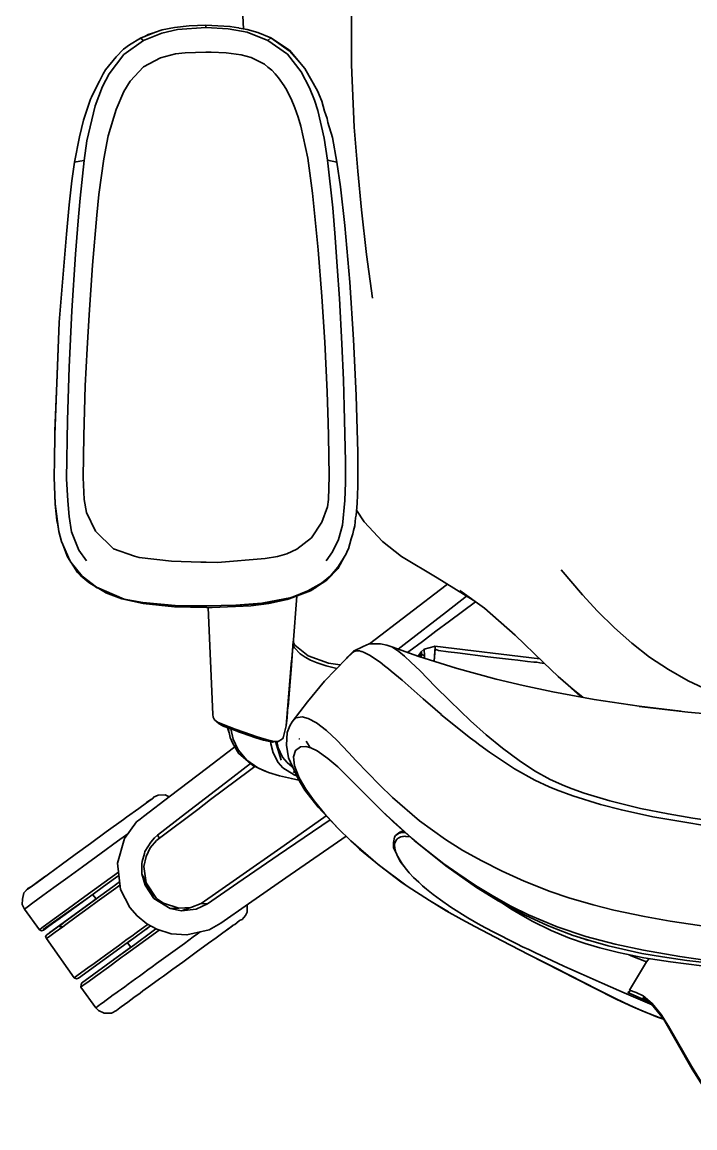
# Model space of a CAD drawing. Header units: inches. Extents: x -346 to 355, y -365 to 370.
# Drawn here: x -345.6 to -110.4, y -279.8 to 106.5 of the extents above; entities that cross this region are included whole.
import ezdxf

# ---------------------------------------------------------------- set-up
doc = ezdxf.new("R2010")
doc.units = ezdxf.units.IN
doc.header["$MEASUREMENT"] = 0
doc.layers.add('Lager 1', color=7, linetype='Continuous')

msp = doc.modelspace()

# ---------------------------------------------------------------- linework, layer by layer
at = {"layer": 'Lager 1', "color": 7, "lineweight": 35}
for points in [[(-268.16, 104.19), (-268.86, 118.03), (-269.09, 128.22), (-268.96, 139.69), (-268.12, 155.91), (-266.32, 171.71), (-264.6, 181.19), (-264.13, 183.68)], [(-218.82, 183.68), (-221.66, 174.8), (-224.93, 161.46), (-226.81, 151.62), (-228.86, 136.01), (-229.82, 124.24), (-230.38, 111.34), (-230.43, 91.6), (-229.45, 69.83), (-228.26, 54.4), (-226.95, 40.89), (-225.15, 25.32), (-223.11, 10.06)], [(-281.41, 104.67), (-291.31, 103.89), (-296.69, 102.65), (-303.13, 100.13)], [(-296.59, 103.86), (-292.28, 104.6), (-287.18, 105.24), (-281.36, 105.46)], [(-281.41, 104.67), (-281.36, 105.46)], [(-259.69, 100.12), (-266.86, 102.98), (-273.58, 104.18), (-281.41, 104.67)], [(-281.36, 105.46), (-272.96, 105.02), (-269.89, 104.49), (-269.79, 104.48), (-269.67, 104.45), (-266.95, 103.98), (-263.18, 102.9), (-258.62, 101.03)], [(-269.67, 104.45), (-269.79, 104.48), (-269.89, 104.49)], [(-308.06, 98.54), (-304.14, 100.93)], [(-299.25, 102.93), (-304.14, 100.93)], [(-303.13, 100.13), (-304.14, 100.93)], [(-300.03, 102.61), (-301.51, 102.19), (-302.64, 101.54)], [(-302.64, 101.54), (-301.51, 102.19), (-300.03, 102.61)], [(-299.25, 102.93), (-296.59, 103.86)], [(-258.62, 101.03), (-259.69, 100.12)], [(-258.62, 101.03), (-252.14, 96.73), (-246.69, 90.36)], [(-246.69, 90.36), (-252.17, 96.49), (-258.62, 101.03)], [(-303.13, 100.13), (-310.04, 95.2), (-315.17, 88.48), (-317.48, 83.98), (-320.02, 77.22), (-322.93, 65.05), (-323.91, 58.19)], [(-312.74, 94.34), (-310.13, 97.02), (-308.06, 98.54)], [(-259.69, 100.12), (-252.76, 95.27), (-248.04, 89.18), (-245.09, 83.61), (-243.35, 79.27), (-242.2, 75.65), (-240.02, 65.93), (-238.83, 58.3)], [(-317.23, 88.45), (-316.37, 89.88), (-312.74, 94.34)], [(-316.97, 58.7), (-315.44, 66.77), (-312.71, 75.99), (-310, 82.22), (-307.82, 85.83), (-303.13, 90.94), (-297.18, 94.08), (-291.96, 95.43), (-288.56, 95.79), (-281.4, 96.05)], [(-245.72, 58.93), (-248.17, 70.14), (-249.13, 73.34), (-250.25, 76.59), (-251.54, 79.72), (-252.29, 81.28), (-253.05, 82.79), (-253.95, 84.26), (-255.92, 87.1), (-257.1, 88.43), (-258.31, 89.69), (-259.63, 90.78), (-260.9, 91.88), (-265.45, 94.12), (-269, 95.13), (-274.19, 95.84), (-279.47, 96.02), (-281.4, 96.05)], [(-246.69, 90.36), (-242.3, 82.48), (-240.84, 78.95)], [(-321.66, 79.62), (-317.23, 88.45)], [(-318.53, 85.85), (-319.11, 84.82), (-321.35, 80.33), (-321.44, 80.05)], [(-325.49, 66.46), (-324.08, 72.31), (-321.66, 79.62)], [(-240.84, 78.95), (-239.82, 75.44), (-238.97, 72.83), (-238.65, 71.42), (-237.12, 66.15), (-235.52, 57.63)], [(-238.65, 71.42), (-238.97, 72.83), (-239.82, 75.44)], [(-327.21, 57.54), (-325.49, 66.46)], [(-323.91, 58.19), (-325.26, 45.05), (-325.77, 39.76), (-325.98, 37.09), (-326.93, 25.41), (-328.18, 5.7), (-329.11, -13.98), (-329.67, -32.51), (-330.03, -53.05), (-329.63, -60.78)], [(-323.91, 58.19), (-325.41, 57.92), (-327.21, 57.54)], [(-323.87, -60.33), (-324.27, -52.62), (-324.03, -38.02), (-323.48, -20.59), (-322.86, -7.46), (-322.18, 4.28), (-320.96, 21.61), (-319.43, 39.1), (-318.7, 46.3), (-316.97, 58.7)], [(-245.72, 58.93), (-244.04, 46.8), (-242.1, 27), (-240.82, 10.66), (-239.79, -5.28), (-238.95, -22.65), (-238.57, -33.54), (-238.42, -37.99), (-238.21, -52.08), (-238.52, -60.23)], [(-238.83, 58.3), (-235.52, 57.63)], [(-232.82, -60.67), (-232.53, -54.35), (-232.5, -46.95), (-232.95, -27.8), (-233.25, -18.46), (-233.8, -5.91), (-234.64, 9.97), (-235.4, 21.11), (-236.16, 31.22), (-236.98, 41.67), (-238.83, 58.3)], [(-329.14, 42.68), (-328.14, 51.1), (-327.21, 57.54)], [(-235.52, 57.63), (-234.26, 48.95), (-232.76, 35.47), (-231.01, 15.61), (-229.69, -4.33), (-228.8, -23.9), (-228.25, -43.84), (-228.17, -55.56), (-228.45, -61.71)], [(-329.14, 42.68), (-330.03, 32.38), (-332.6, 1.68)], [(-334.34, -52.46), (-334.24, -46.46), (-334.11, -37.87), (-334.09, -36.35), (-333.38, -16.77), (-332.6, 1.68)], [(-332.6, 1.68), (-334.1, -37.68)], [(-334.34, -52.46), (-333.98, -61.83)], [(-334.08, -61.85), (-334.34, -52.46)], [(-329.63, -60.78), (-329.18, -66.16), (-328.28, -71.53), (-325.77, -78), (-323.05, -81.76)], [(-306.28, -80.09), (-313.6, -77.52), (-319.91, -71.28), (-323.12, -64.85), (-323.87, -60.33)], [(-249.51, -77.64), (-244.46, -73.63), (-240.77, -68.25), (-238.86, -62.85), (-238.52, -60.23)], [(-239.33, -81.66), (-237.04, -78.58), (-234.97, -74.21), (-233.62, -69.19), (-232.82, -60.67)], [(-228.45, -61.71), (-228.82, -65.75), (-228.98, -66.7), (-229.28, -69.43), (-229.74, -71.16), (-229.93, -72.27), (-230.5, -73.98), (-231.45, -77.54), (-232.02, -78.61), (-232.05, -78.72)], [(-334.08, -61.85), (-333.98, -61.83)], [(-332.78, -71.45), (-333.1, -69.09), (-333.4, -67.58), (-333.62, -65.25), (-334.08, -61.85)], [(-332.78, -71.45), (-333.98, -61.83)], [(-333.62, -65.25), (-333.4, -67.58), (-333.1, -69.09)], [(-187.91, -95.45), (-200.54, -87.59), (-212.94, -80.19), (-219.62, -74.99), (-225.96, -68.08), (-228.66, -63.95)], [(-229.74, -71.16), (-229.28, -69.43), (-228.98, -66.7)], [(-328.94, -81.59), (-331.8, -74.97), (-332.78, -71.45)], [(-332.25, -73.35), (-332.15, -73.82), (-332.01, -74.21)], [(-332.01, -74.21), (-332.15, -73.82), (-332.25, -73.35)], [(-331.35, -76), (-329.76, -80.34), (-328.95, -81.56)], [(-328.95, -81.56), (-329.76, -80.34), (-331.35, -76)], [(-232.02, -78.61), (-231.45, -77.54), (-230.5, -73.98)], [(-306.28, -80.09), (-304.69, -80.53), (-293.32, -81.8), (-283.05, -82.16), (-281.19, -82.16)], [(-281.19, -82.16), (-277.26, -82.25), (-260.66, -80.91), (-256.3, -80.2)], [(-249.51, -77.64), (-253.07, -79.3), (-256.3, -80.2)], [(-242.31, -90.58), (-239.03, -88.42), (-235.14, -84.34), (-234.34, -82.95), (-232.83, -80.13)], [(-232.05, -78.72), (-232.47, -79.54), (-235.17, -83.95)], [(-324.57, -87.03), (-328.59, -82.16), (-328.94, -81.59)], [(-328.44, -82.34), (-326.17, -85.77), (-325.09, -87)], [(-325.09, -87), (-326.32, -84.92)], [(-235.17, -83.95), (-237.8, -86.94)], [(-157.14, -84.79), (-149.66, -93.62), (-144.38, -99.34), (-138.47, -105.16), (-132.49, -110.43), (-126.2, -115.31), (-119.62, -119.71), (-112.73, -123.63), (-103.8, -127.8), (-94.4, -131.15), (-86.72, -133.32), (-78.95, -135.05), (-67.38, -136.97), (-52.37, -138.42)], [(-325.09, -87), (-322.3, -89.33), (-319.81, -90.81)], [(-315.45, -92.72), (-319.61, -90.97), (-324.57, -87.03)], [(-313.45, -93.63), (-319.57, -90.86), (-324.57, -87.03)], [(-237.8, -86.94), (-240.91, -89.46)], [(-319.37, -91.06), (-316.47, -92.78), (-316.32, -92.84)], [(-252.97, -95.22), (-252.27, -95.03), (-244.73, -92.17), (-243.65, -91.46)], [(-240.91, -89.46), (-243.21, -91.29), (-251.45, -94.49)], [(-251.45, -94.49), (-245.64, -92.18), (-240.91, -89.46)], [(-224.11, -110.68), (-197.32, -90.22)], [(-197.32, -90.22), (-196.87, -89.88)], [(-192.58, -92.11), (-183.96, -98.28), (-173.21, -107.72), (-163.26, -117.25), (-158.21, -122.07)], [(-316.32, -92.84), (-313.89, -93.43)], [(-316.32, -92.84), (-310.68, -94.93)], [(-303.38, -96.21), (-309.85, -95.09), (-313.45, -93.63)], [(-310.68, -94.93), (-303.25, -96.64), (-292.29, -97.75), (-281.17, -98.05)], [(-285.15, -97.42), (-290.8, -97.44), (-303.38, -96.21)], [(-281.17, -98.05), (-279.15, -98.02), (-265.58, -97.38), (-259.32, -96.59), (-252.97, -95.22)], [(-251.45, -94.49), (-261.86, -96.73), (-270.87, -97.22)], [(-270.87, -97.22), (-261.83, -96.51), (-251.45, -94.49)], [(-253.01, -136.97), (-251.16, -114.44), (-250.87, -110.77), (-249.56, -94)], [(-252.97, -95.22), (-251.47, -94.5)], [(-190.22, -94.02), (-197.27, -99.47), (-212.06, -110.91), (-214.14, -112.53)], [(-210.85, -113.71), (-210.38, -113.36), (-205.65, -109.84), (-200.93, -106.31), (-196.17, -102.77), (-187.12, -96.02)], [(-281.14, -97.4), (-285.15, -97.42)], [(-281.18, -97.4), (-281.17, -98.05)], [(-270.87, -97.22), (-281.14, -97.4)], [(-280.5, -98.04), (-278.88, -135.34), (-278.75, -136.36), (-278.38, -137.21)], [(-250.78, -109.72), (-251.4, -118.28)], [(-250.33, -112.13), (-250.89, -111.26)], [(-250.81, -110.07), (-250.22, -111.22), (-245.59, -114.89), (-238.5, -117.43), (-234.39, -118.09)], [(-229.69, -113.32), (-226.36, -111.59), (-224.28, -110.69), (-221.21, -110.65), (-220.3, -110.66), (-218.06, -111.22), (-216.33, -111.75)], [(-216.33, -111.75), (-206.88, -115.12), (-193.82, -119.25)], [(-216.33, -111.75), (-213.87, -113.41), (-211.95, -115.06), (-209.74, -117.06), (-206.46, -120.17), (-201.15, -125.57), (-196.06, -130.64), (-188.84, -137.59), (-183.31, -142.5), (-177.62, -147.19), (-171.79, -151.49), (-166.41, -155.02), (-160.94, -158.06), (-155.96, -160.33), (-153.26, -161.37), (-149.13, -162.88), (-140.07, -165.6), (-129.43, -168.18), (-119.76, -170.13), (-111.1, -171.62), (-98.14, -173.45), (-93.28, -174.02)], [(-201.52, -111.64), (-204.99, -112.54)], [(-201.59, -116.79), (-201.25, -113.28), (-201.23, -111.97)], [(-201.27, -111.46), (-201.51, -111.64), (-201.51, -111.64), (-201.22, -111.57), (-201.23, -111.89)], [(-164.58, -115.99), (-201.27, -111.46)], [(-201.26, -111.58), (-201.27, -111.46)], [(-201.23, -111.89), (-201.23, -111.97)], [(-201.16, -112.56), (-201.23, -111.89)], [(-251.4, -118.28), (-251.17, -114.61)], [(-251.18, -137.9), (-245.84, -130.94), (-239.86, -123.79), (-232.18, -115.79)], [(-246.6, -115.35), (-248.33, -114.14), (-250.33, -112.13)], [(-242.42, -117.39), (-244.73, -116.45), (-246.6, -115.35)], [(-229.47, -113.38), (-231.45, -115.12), (-231.78, -115.39), (-232.18, -115.79)], [(-231.79, -115.4), (-229.69, -113.32)], [(-229.69, -113.32), (-229.47, -113.38)], [(-229.47, -113.38), (-229.11, -113.24), (-228.93, -113.2), (-228.54, -113.15), (-228.33, -113.14), (-227.69, -113.2), (-227.01, -113.35), (-226.77, -113.42), (-226.29, -113.57), (-223.95, -114.74), (-221.02, -116.73)], [(-206.88, -115.12), (-205.94, -113.73)], [(-204.99, -112.54), (-206.12, -113.5)], [(-206.12, -113.5), (-205.94, -113.73)], [(-205.94, -113.73), (-206.1, -115.37)], [(-205.94, -113.73), (-205.9, -114.42), (-204.88, -114.9)], [(-204.88, -114.9), (-204.99, -112.54)], [(-204.88, -114.9), (-204.97, -115.73)], [(-201.57, -116.8), (-201.16, -112.56)], [(-162.97, -117.53), (-164.56, -117.35), (-165.63, -117.16), (-166.72, -117.1), (-168.91, -116.85), (-172.25, -116.46), (-174.52, -116.19), (-179.75, -115.57), (-180.75, -115.45), (-181.77, -115.32), (-182.79, -115.2), (-193.37, -113.89), (-196.68, -113.47), (-200.05, -113.04), (-201.16, -112.56)], [(-253.24, -139.39), (-251.43, -116.38)], [(-252.75, -134.24), (-251.29, -116.04)], [(-252, -125.43), (-251.4, -118.28)], [(-251.52, -118.92), (-252, -125.43)], [(-251.66, -121.33), (-251.41, -117.51)], [(-235.54, -119.3), (-239.23, -118.43), (-242.42, -117.39)], [(-105.68, -174.39), (-115.29, -172.81), (-125.15, -171.11), (-136.08, -168.71), (-143.38, -166.85), (-153.09, -163.82), (-158.78, -161.71), (-161.34, -160.65), (-166.39, -158.33), (-173.4, -154.38), (-182.23, -148.53), (-185.56, -146.1), (-187.17, -144.88), (-188.82, -143.64), (-199.19, -135.38), (-198.96, -135.44), (-199.39, -135.01), (-201.14, -133.56), (-205.42, -129.86), (-212.72, -123.44), (-216.53, -120.23), (-217.54, -119.4), (-218.84, -118.38), (-220.41, -117.16), (-221.02, -116.73)], [(-194.36, -119.1), (-179.83, -122.99), (-170.39, -125.22), (-160.1, -127.45), (-145.59, -130.12), (-129.87, -132.51), (-115.36, -134.28)], [(-150.26, -129.26), (-158.21, -122.07)], [(-158.21, -122.07), (-152.98, -126.64), (-149.56, -129.39)], [(-252, -125.43), (-252.62, -132.7)], [(-252.97, -136.58), (-252.75, -134.24)], [(-129.84, -132.55), (-112.89, -134.58), (-94.6, -136.26), (-74.91, -137.54), (-53.73, -138.4), (-36.94, -138.73), (-25.15, -138.81)], [(-277.27, -138.09), (-278.38, -137.21)], [(-278.38, -137.21), (-276.72, -138.63), (-275.66, -139.24), (-275.27, -139.42), (-274.64, -139.68), (-272.04, -140.65), (-271.01, -141.02), (-269.91, -141.41), (-268.58, -141.88)], [(-274.2, -139.3), (-277.27, -138.09)], [(-277.27, -138.09), (-275.34, -138.93)], [(-265.44, -142.55), (-271.08, -140.54), (-275.34, -138.93)], [(-274.2, -139.3), (-275.34, -138.93)], [(-253.24, -139.39), (-252.97, -136.58)], [(-235.2, -175.07), (-242.09, -167.81), (-246.71, -161.88), (-249.12, -157.9), (-252.47, -150.58), (-253.21, -146.05), (-252.91, -141.7), (-251.99, -139.38), (-251.18, -137.9)], [(-251.18, -137.9), (-249.77, -136.61), (-247.62, -136.18), (-245.58, -136.76)], [(-245.58, -136.76), (-242.72, -138.32), (-239.19, -141.02), (-235.58, -144.41), (-231.48, -148.62), (-228.77, -151.53), (-220.7, -159.93), (-216.12, -164.39), (-206.66, -172.51), (-197.61, -179.08), (-191.51, -182.9), (-184.92, -186.55), (-177.8, -190.12), (-170.07, -193.62), (-161.03, -197.18), (-154.4, -199.43), (-145.96, -201.89), (-138.68, -203.7), (-128.06, -205.95), (-119, -207.6), (-105.58, -209.6)], [(-263.41, -143.14), (-268.59, -141.39), (-274.2, -139.3)], [(-273.18, -141.84), (-273.75, -140.01)], [(-259.44, -155.71), (-261.48, -154.88), (-264.89, -153.2), (-269.89, -148.94), (-271.93, -145.53), (-272.8, -143.48), (-273.6, -140.07)], [(-259.44, -155.71), (-263.13, -154.02), (-266.98, -151.37), (-270, -147.68), (-271.82, -143.96), (-272.64, -140.42)], [(-268.58, -141.88), (-263.82, -143.54)], [(-263.82, -143.54), (-264.09, -143.38), (-266.48, -142.6)], [(-262.53, -143.49), (-265.44, -142.55)], [(-253.24, -139.39), (-254.35, -143.54), (-254.58, -143.85), (-256.12, -144.84), (-257.33, -144.85), (-257.33, -144.85), (-257.48, -144.85), (-260.25, -144.17)], [(-281.14, -154.21), (-271.69, -147), (-271.25, -146.67)], [(-263.82, -143.54), (-261.23, -144.33)], [(-261.24, -144.32), (-261.5, -144.19), (-261.89, -144.07), (-263.82, -143.54)], [(-260.25, -144.17), (-263.41, -143.14)], [(-263.41, -143.14), (-262.53, -143.49)], [(-262.53, -143.49), (-260.25, -144.17)], [(-261.23, -144.33), (-260.65, -144.45), (-258.03, -145.03)], [(-250.53, -156.5), (-254.4, -154.03), (-256.06, -152.13), (-257.82, -148.73), (-258.6, -145.62), (-258.67, -144.89)], [(-258.03, -145.03), (-257.4, -144.87), (-257.48, -144.85)], [(-254.98, -151.35), (-256.97, -144.85)], [(-251.05, -153.69), (-251.16, -153.63), (-252.91, -152.2), (-254.53, -150.28), (-256.08, -147.08), (-256.52, -144.84)], [(-235.2, -175.07), (-239.84, -170.01), (-243.49, -165.54), (-246.38, -161.51), (-248.67, -157.5), (-250.3, -153.38), (-250.65, -150.16), (-250.01, -147.94), (-248.24, -146.67), (-246.35, -146.55), (-244.65, -147.02)], [(-248.76, -143.97), (-248.7, -143.94), (-248.62, -143.94)], [(-244.65, -147.02), (-245.17, -146.58), (-246.33, -144.69)], [(-244.65, -147.02), (-242.38, -148.14), (-238.74, -150.72), (-235.25, -153.72), (-230.79, -158.06), (-223.92, -165), (-219.61, -169.26)], [(-303.17, -171), (-293.75, -163.83), (-281.14, -154.21)], [(-265.74, -152.48), (-274.46, -159.22), (-288.43, -170.01), (-298.2, -177.53)], [(-264.2, -153.54), (-266.09, -154.96)], [(-275.17, -161.76), (-270.62, -158.36), (-266.09, -154.96)], [(-248.85, -158.35), (-251.43, -157.8), (-255.59, -156.87), (-259.44, -155.71)], [(-250.87, -155.43), (-250.13, -155.7)], [(-249.61, -156.83), (-250.53, -156.5)], [(-250.53, -156.5), (-249.67, -156.71)], [(-249.68, -156.69), (-250.53, -156.5)], [(-284.19, -168.53), (-279.67, -165.14), (-275.17, -161.76)], [(-299.64, -164.32), (-299.65, -164.46), (-299.59, -164.42), (-300.12, -164.81), (-302.12, -166.25), (-304.83, -168.23), (-309.03, -171.26), (-310.16, -172.11), (-316.25, -176.44), (-321.63, -180.43), (-327.02, -184.35), (-331.9, -187.9), (-336.41, -191.17), (-340.34, -194.03), (-342.81, -195.82), (-343.68, -196.46)], [(-300.54, -165.11), (-302.1, -166.17), (-302.53, -166.55)], [(-299.65, -164.46), (-300.17, -164.81), (-300.47, -165.05)], [(-294.21, -164.17), (-295.53, -163.51), (-298.04, -163.57), (-299.64, -164.32)], [(-299.64, -164.32), (-299.59, -164.42)], [(-297.57, -178.59), (-284.19, -168.53)], [(-215.71, -172.97), (-219.61, -169.26)], [(-206.91, -180.73), (-209.22, -178.67), (-219.61, -169.26)], [(-303.17, -171), (-304.31, -171.96), (-305.58, -172.89), (-309.77, -178.66), (-312.29, -187.39), (-311.18, -196.57), (-307.87, -202.83), (-305.39, -205.78), (-301.96, -208.53), (-298.51, -210.42), (-293.53, -212.04), (-287.99, -212.41), (-280.19, -210.59), (-276.13, -208.24)], [(-239.27, -170.78), (-253.97, -181.14), (-270.63, -192.85), (-282.94, -201.48)], [(-280.81, -201.5), (-270.18, -194.22), (-256.05, -184.56), (-237.92, -172.21)], [(-206.91, -180.73), (-208.48, -179.39), (-215.71, -172.97)], [(-344.77, -203.37), (-343.84, -202.68), (-341.84, -201.23), (-338.32, -198.67), (-334.49, -195.87), (-329.59, -192.33), (-324.49, -188.63), (-317.9, -183.84), (-312.19, -179.69), (-308.65, -177.12)], [(-303.74, -191.03), (-303.69, -187.55), (-303.59, -186.79), (-302.85, -183.93), (-302.64, -183.23), (-300.54, -179.94), (-299.28, -178.49), (-298.2, -177.53)], [(-297.57, -178.59), (-298.2, -177.53)], [(-230.65, -179.55), (-235.2, -175.07)], [(-215.76, -180.12), (-215.36, -178.23), (-215, -177.63)], [(-215, -177.63), (-213.72, -176.83), (-212.65, -176.63), (-211.47, -176.74)], [(-215, -177.63), (-214.45, -177.22)], [(-214.45, -177.22), (-213.57, -176.48)], [(-214.31, -177.2), (-214.45, -177.22)], [(-213.64, -176.7), (-213.76, -176.84)], [(-213.31, -176.33), (-213.64, -176.7)], [(-213.64, -176.7), (-212.17, -176.42), (-211.78, -176.46)], [(-213.57, -176.48), (-213.48, -176.47), (-213.42, -176.45)], [(-213.31, -176.33), (-213.16, -176.29), (-212.74, -176.2), (-212.33, -176.21), (-212.27, -176.21), (-212.05, -176.22)], [(-302.24, -194.21), (-303.05, -188.52), (-302.25, -185.05), (-300.84, -181.98), (-298.58, -179.44), (-297.57, -178.59)], [(-236.89, -181.1), (-253.37, -192.48), (-266.42, -201.5), (-276.13, -208.24)], [(-236.89, -181.1), (-232.3, -177.92)], [(-210.92, -195.36), (-213.15, -193.86), (-220.67, -188.2), (-227.6, -182.46), (-230.65, -179.55)], [(-230.65, -179.55), (-221.13, -187.76), (-210.92, -195.36)], [(-214.61, -184.32), (-215.78, -181.87), (-215.76, -180.12)], [(-214.61, -184.32), (-214.88, -183.62), (-215.25, -182.34), (-215.37, -180.77), (-215.27, -180.37), (-214.65, -179.03), (-214.38, -178.81), (-214.13, -178.62), (-213.88, -178.47), (-213.22, -178.16), (-212.55, -178.01), (-212.21, -177.99), (-211.83, -177.95), (-211.48, -177.97), (-209.93, -178.15), (-209.84, -178.18)], [(-56.5, -225.64), (-66.33, -225.13), (-86.22, -223.97), (-104.77, -222.28), (-113.21, -221.29), (-121.74, -220.02), (-128.9, -218.84), (-140.74, -216.25), (-146.81, -214.52), (-152.92, -212.64), (-159.61, -210.1), (-162.15, -209.03), (-169.51, -205.63), (-179.21, -200.46), (-186.72, -195.84), (-197.5, -188.31), (-206.91, -180.73)], [(-206.91, -180.73), (-198.13, -187.58), (-193.26, -191), (-187.06, -195.08), (-180.65, -199), (-174.68, -202.37), (-168.5, -205.44), (-158.55, -209.59), (-148.49, -212.96), (-138.22, -215.58), (-128.3, -217.73), (-115.71, -219.93), (-101.33, -221.99), (-89.22, -223.34), (-75.74, -224.53), (-56.5, -225.64)], [(-208.71, -192.29), (-210.27, -190.66), (-211.2, -189.57), (-212.71, -187.61), (-213.82, -185.86), (-214.25, -185.05), (-214.61, -184.32)], [(-208.71, -192.29), (-210.3, -190.73), (-213.44, -186.77), (-214.56, -184.43)], [(-337.39, -191.88), (-339.53, -193.36), (-341.82, -195.11), (-342.33, -195.43), (-343.52, -196.17)], [(-311.91, -190.5), (-316.91, -194.13), (-323.62, -199), (-329.32, -203.15), (-333.58, -206.25), (-336.88, -208.64), (-338.73, -209.98), (-339.55, -210.58)], [(-311.77, -191.64), (-312.15, -191.92), (-315.84, -194.58), (-322.01, -199.06)], [(-299.56, -199.71), (-302.53, -195.07), (-303.74, -191.03)], [(-302.24, -194.21), (-303.74, -191.03)], [(-206.91, -194.01), (-208.71, -192.29)], [(-343.52, -196.17), (-344.93, -197.65)], [(-344.93, -197.65), (-343.68, -196.46)], [(-343.68, -196.46), (-343.52, -196.17)], [(-311.37, -194.97), (-312.84, -196.07), (-316.09, -198.43), (-317.71, -199.6), (-319.3, -200.76), (-322.43, -203.03), (-326.69, -206.13), (-330.28, -208.74), (-331.39, -209.55)], [(-320.18, -200.18), (-313.83, -195.57), (-311.5, -193.87)], [(-290.79, -203.07), (-296.1, -201.33), (-298.6, -199.65), (-302.24, -194.21)], [(-299.56, -199.71), (-302.24, -194.21)], [(-203.12, -200.43), (-210.92, -195.36)], [(-204.18, -196.42), (-205.45, -195.38), (-206.91, -194.01)], [(-204.18, -196.42), (-205.6, -195.21), (-206.91, -194.01)], [(-170.61, -216.52), (-172.69, -215.47), (-181.11, -211.18), (-185.31, -209), (-187.5, -207.66), (-189.72, -206.42), (-195.69, -202.68), (-199.32, -200.18), (-201.87, -198.25), (-204.18, -196.42)], [(-344.93, -197.65), (-345.47, -199.96), (-345.58, -201.81), (-344.77, -203.37)], [(-319.51, -199.69), (-336.91, -212.33), (-337.37, -212.92), (-337.05, -213.66)], [(-319.72, -199.82), (-335.91, -211.6)], [(-332.66, -206.52), (-322.01, -199.06)], [(-325.92, -201.9), (-322.01, -199.06)], [(-320.95, -198.3), (-319.71, -199.83)], [(-293.84, -203.22), (-299.56, -199.71)], [(-197.32, -203.95), (-203.12, -200.43)], [(-196.57, -204.36), (-203.12, -200.43)], [(-344.77, -203.37), (-339.55, -210.58)], [(-324.91, -201.17), (-336.19, -209.37)], [(-325.92, -201.9), (-332.66, -206.52)], [(-332.19, -206.4), (-328.46, -203.74)], [(-331.21, -205.69), (-325.92, -201.9)], [(-290.79, -203.07), (-293.84, -203.22)], [(-289.87, -204.03), (-293.84, -203.22)], [(-286.59, -202.84), (-290.79, -203.07)], [(-280.81, -201.5), (-284.78, -203.42), (-289.87, -204.03)], [(-289.87, -204.03), (-286.59, -202.84)], [(-282.94, -201.48), (-286.59, -202.84)], [(-280.81, -201.5), (-282.94, -201.48)], [(-191.81, -207.07), (-197.32, -203.95)], [(-177.68, -201.27), (-174.69, -203.27), (-171.97, -204.95), (-167.24, -207.65), (-160.58, -210.91), (-154.23, -213.52), (-148.7, -215.41), (-143.6, -216.91), (-137.04, -218.59), (-128.26, -220.36), (-118.9, -221.83), (-107.91, -223.15), (-98.46, -224.02), (-84.14, -224.86), (-67.27, -225.42), (-57.27, -225.6)], [(-338.18, -210.56), (-332.66, -206.52)], [(-335.27, -208.64), (-332.33, -206.56)], [(-333.89, -207.63), (-330.49, -205.22)], [(-331.39, -209.55), (-332.62, -209.48), (-331.28, -208.24)], [(-177.76, -214.5), (-187.36, -209.51), (-191.81, -207.07)], [(-339.55, -210.58), (-338.78, -210.96), (-338.15, -210.78)], [(-338.18, -210.56), (-335.27, -208.64)], [(-336.19, -209.37), (-338.18, -210.56)], [(-336.19, -209.37), (-337.73, -210.48), (-338.15, -210.78)], [(-331.39, -209.55), (-333.97, -211.42), (-335.88, -212.81), (-337.05, -213.66)], [(-325.06, -230.64), (-324.18, -230), (-322.61, -228.86), (-319.9, -226.89), (-315.4, -223.62), (-311.54, -220.81), (-310.56, -220.1), (-309.93, -219.65), (-309.08, -219.03), (-302.38, -214.16), (-297.63, -210.71)], [(-301.61, -208.72), (-302.66, -209.47), (-305.7, -211.68), (-307.26, -212.81), (-308.82, -213.94), (-311.94, -216.21), (-316.46, -219.5), (-318.61, -221.06), (-320.41, -222.36), (-322.59, -223.95)], [(-319.81, -237.83), (-319.22, -237.43), (-318.78, -237.09), (-318.13, -236.62), (-317.26, -235.99), (-316.16, -235.19), (-314.79, -234.19), (-313.7, -233.39), (-312.82, -232.76), (-311.85, -232.05), (-310.82, -231.31), (-309.7, -230.49), (-308.53, -229.65), (-307.27, -228.72), (-305.96, -227.78), (-304.56, -226.76), (-303.15, -225.73), (-301.65, -224.65), (-300.12, -223.53), (-298.55, -222.4), (-296.96, -221.24), (-295.34, -220.06), (-293.72, -218.88), (-292.09, -217.7), (-290.48, -216.53), (-288.86, -215.35), (-287.31, -214.23), (-285.77, -213.11), (-284.28, -212.03), (-283.31, -211.32)], [(-313.5, -221.02), (-306.18, -215.7), (-300.27, -211.38), (-298.8, -210.32), (-298.51, -210.42), (-298.75, -210.29)], [(-308.26, -214.76), (-300.68, -209.25)], [(-302.36, -210.47), (-300.66, -209.24)], [(-272.07, -209.26), (-273.95, -210.63)], [(-337.05, -213.66), (-327.34, -227.4)], [(-325.86, -227.55), (-307.61, -214.29)], [(-308.74, -215.11), (-307.52, -216.67), (-324.77, -229.21)], [(-168.51, -219.26), (-177.76, -214.5)], [(-149.24, -213.82), (-150.38, -213.42)], [(-147.43, -214.33), (-149.24, -213.82)], [(-149.24, -213.82), (-148.23, -214.09)], [(-166.37, -218.54), (-168.49, -217.51), (-170.61, -216.52)], [(-144.38, -231.48), (-159.22, -223.89), (-168.51, -219.26)], [(-145.96, -230.77), (-168.51, -219.26)], [(-166.37, -218.54), (-156.17, -223.33)], [(-127.26, -221.86), (-132.66, -219.69), (-133.58, -219.28)], [(-322.59, -223.95), (-324.67, -225.46), (-326.42, -226.73), (-327.34, -227.4)], [(-160.2, -221.43), (-158.16, -222.36), (-156.17, -223.33)], [(-150.2, -225.99), (-154.13, -224.2), (-156.17, -223.33)], [(-133.29, -231.75), (-127.26, -221.86)], [(-127.26, -221.86), (-126.35, -220.66)], [(-327.34, -227.4), (-326.54, -227.76), (-325.86, -227.55)], [(-125.32, -236.83), (-127.81, -235.8), (-135.1, -232.65), (-136.94, -231.84), (-142.8, -229.26), (-150.2, -225.99)], [(-324.77, -229.21), (-325.1, -230.57), (-325.06, -230.64)], [(-325.06, -230.64), (-319.81, -237.83)], [(-145.96, -230.77), (-144.38, -231.48)], [(-132.07, -237.57), (-137.71, -234.96), (-145.96, -230.77)], [(-127.98, -239.25), (-133.2, -236.93), (-138.11, -234.61), (-144.38, -231.48)], [(-133.29, -231.75), (-133.03, -232.03), (-133.54, -232.25), (-133.78, -232.57), (-126.75, -235.62)], [(-86.52, -279.05), (-90.27, -278.19), (-94.44, -276.75), (-97.61, -275.08), (-100.63, -272.83), (-103.82, -269.77), (-107.88, -264.34), (-111.63, -258.31), (-119.6, -244.33), (-122.21, -240.22), (-125.27, -236.35), (-128.47, -233.72), (-130.91, -232.53), (-133.29, -231.75)], [(-128.6, -234.19), (-125.55, -236.55), (-121.36, -241.74), (-111.33, -259.36), (-105.24, -268.8), (-100.04, -274.09), (-96.71, -276.31), (-91.88, -278.47), (-86.52, -279.82)], [(-127.98, -239.25), (-132.07, -237.57)], [(-121.38, -241.89), (-123.47, -241.13), (-127.09, -239.68), (-132.07, -237.57)], [(-121.38, -241.89), (-122.86, -241.29), (-127.98, -239.25)], [(-121.25, -241.93), (-121.38, -241.89)]]:
    msp.add_lwpolyline(points, dxfattribs=at)
for points, knots in [([(-206.12, -113.5), (-206.12, -113.5), (-207.11, -115.04), (-207.11, -115.04), (-207.11, -115.04), (-206.88, -115.12), (-206.88, -115.12), (-206.88, -115.12), (-207.11, -115.04), (-207.11, -115.04)], [0, 0, 0, 0, 1, 1, 1, 2, 2, 2, 3, 3, 3, 3]), ([(-319.81, -237.83), (-319.81, -237.83), (-318.83, -238.81), (-318.83, -238.81), (-318.83, -238.81), (-316.88, -239.78), (-316.88, -239.78), (-316.88, -239.78), (-314.28, -239.71), (-314.28, -239.71), (-314.28, -239.71), (-312.61, -238.82), (-312.61, -238.82), (-312.61, -238.82), (-311.46, -237.92), (-311.46, -237.92), (-311.46, -237.92), (-310.99, -237.54), (-310.99, -237.54), (-310.99, -237.54), (-308.63, -235.89), (-308.63, -235.89), (-308.63, -235.89), (-306.55, -234.32), (-306.55, -234.32), (-306.55, -234.32), (-304.33, -232.7), (-304.33, -232.7), (-304.33, -232.7), (-303.33, -231.98), (-303.33, -231.98), (-303.33, -231.98), (-300.57, -229.97), (-300.57, -229.97), (-300.57, -229.97), (-297.51, -227.75), (-297.51, -227.75), (-297.51, -227.75), (-296.21, -226.81), (-296.21, -226.81), (-296.21, -226.81), (-292.85, -224.37), (-292.85, -224.37), (-292.85, -224.37), (-289.42, -221.87), (-289.42, -221.87), (-289.42, -221.87), (-288.05, -220.87), (-288.05, -220.87), (-288.05, -220.87), (-284.72, -218.46), (-284.72, -218.46), (-284.72, -218.46), (-280.42, -215.32), (-280.42, -215.32), (-280.42, -215.32), (-277.76, -213.4), (-277.76, -213.4), (-277.76, -213.4), (-275.43, -211.71), (-275.43, -211.71), (-275.43, -211.71), (-274.58, -211.1), (-274.58, -211.1), (-274.58, -211.1), (-271.95, -209.15), (-271.95, -209.15), (-271.95, -209.15), (-271.76, -209.04), (-271.76, -209.04), (-271.76, -209.04), (-272.07, -209.26), (-272.07, -209.26), (-272.07, -209.26), (-271.76, -209.04), (-271.76, -209.04), (-271.76, -209.04), (-271.2, -208.71), (-271.2, -208.71), (-271.2, -208.71), (-269.65, -207.51), (-269.65, -207.51), (-269.65, -207.51), (-269.31, -207.29), (-269.31, -207.29), (-269.31, -207.29), (-268.66, -206.96), (-268.66, -206.96), (-268.66, -206.96), (-267.49, -205.61), (-267.49, -205.61), (-267.49, -205.61), (-266.85, -204.42), (-266.85, -204.42), (-266.85, -204.42), (-266.95, -201.87), (-266.95, -201.87)], [0, 0, 0, 0, 1, 1, 1, 2, 2, 2, 3, 3, 3, 4, 4, 4, 5, 5, 5, 6, 6, 6, 7, 7, 7, 8, 8, 8, 9, 9, 9, 10, 10, 10, 11, 11, 11, 12, 12, 12, 13, 13, 13, 14, 14, 14, 15, 15, 15, 16, 16, 16, 17, 17, 17, 18, 18, 18, 19, 19, 19, 20, 20, 20, 21, 21, 21, 22, 22, 22, 23, 23, 23, 24, 24, 24, 25, 25, 25, 26, 26, 26, 27, 27, 27, 28, 28, 28, 29, 29, 29, 30, 30, 30, 31, 31, 31, 32, 32, 32, 32])]:
    msp.add_open_spline(points, degree=3, knots=knots, dxfattribs=at)

doc.saveas('drawing.dxf')
